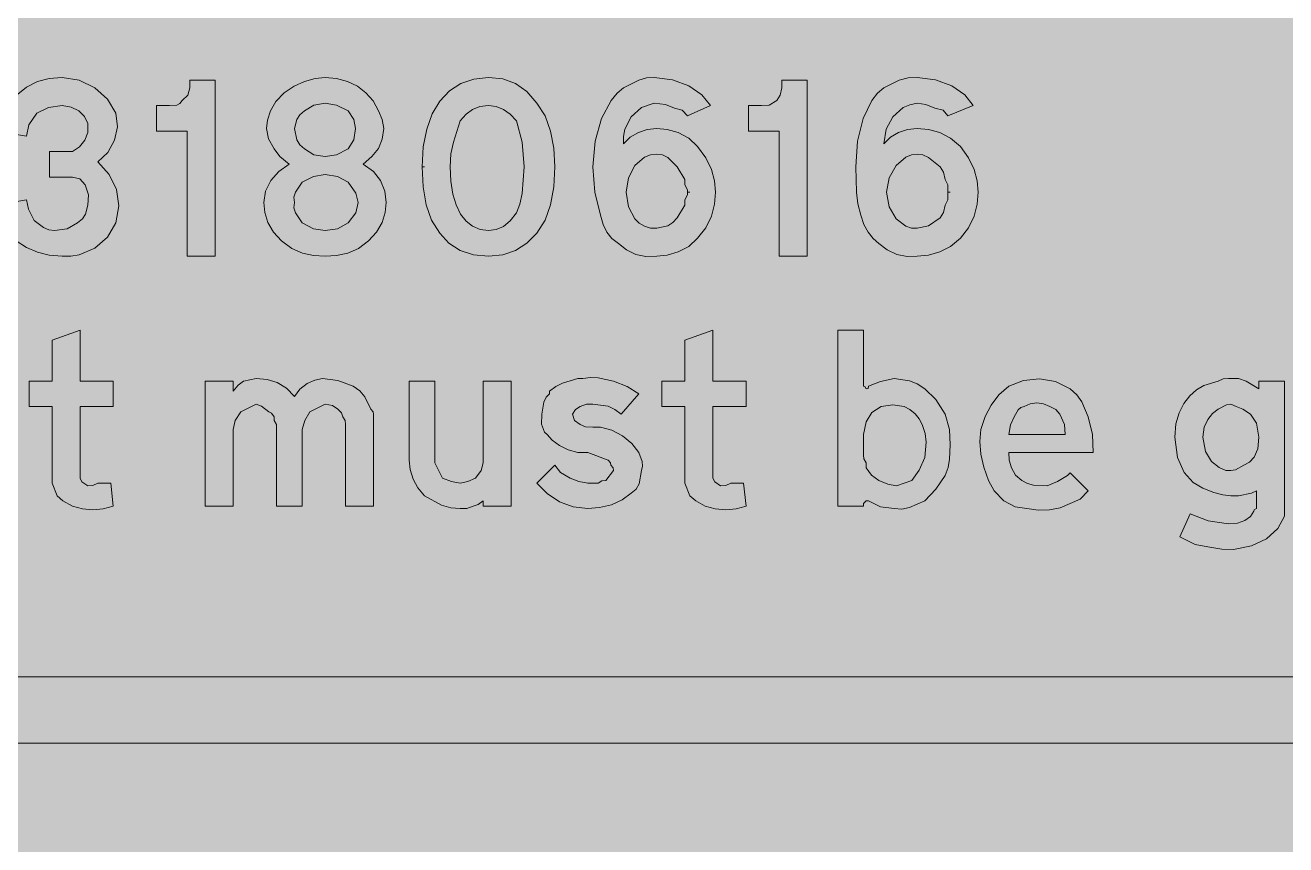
# Model space of a CAD drawing. Header units: metres. Extents: x 10 to 559, y 12 to 260.
# Drawn here: x 374.9 to 463.8, y 134.1 to 192 of the extents above; entities that cross this region are included whole.
import ezdxf

# ---------------------------------------------------------------- set-up
doc = ezdxf.new("R2010")
doc.units = ezdxf.units.M
for name, color, linetype, true_color in [('FILL_FIREBRICK_C36B00', 7, 'Continuous', 0xc36b00), ('FILL_WHITE_FFFFFF', 7, 'Continuous', 0xffffff), ('STROKE_WHITE_FFFFFF', 7, 'Continuous', 0xffffff)]:
    doc.layers.add(name, color=color, linetype=linetype, true_color=true_color)

msp = doc.modelspace()

# ---------------------------------------------------------------- hatches: boundary and pattern name
at = {"layer": 'FILL_FIREBRICK_C36B00', "true_color": 0xc36b00}
h = msp.add_hatch(color=7, dxfattribs=at)
h.dxf.hatch_style = 1
h.paths.add_polyline_path([(553.58, 259.78), (554.9, 259.38), (556.14, 258.7), (557.28, 257.76), (558.12, 256.72), (558.74, 255.51), (559.13, 254.17), (559.26, 252.72), (559.26, 18.9), (559.13, 17.71), (558.72, 16.38), (558.07, 15.05), (557.28, 13.86), (556.11, 12.94), (554.83, 12.33), (553.51, 11.99), (552.24, 11.88), (17.1, 11.88), (15.86, 11.99), (14.6, 12.33), (13.38, 12.94), (12.24, 13.86), (11.3, 15.03), (10.62, 16.31), (10.22, 17.63), (10.08, 18.9), (10.08, 252.72), (10.22, 254.07), (10.62, 255.42), (11.3, 256.66), (12.24, 257.76), (12.71, 258.27), (13.28, 258.7), (14.58, 259.38), (15.91, 259.78), (17.1, 259.92), (552.24, 259.92), (553.58, 259.78)])
at = {"layer": 'FILL_WHITE_FFFFFF', "true_color": 0xffffff}
h = msp.add_hatch(color=7, dxfattribs=at)
h.dxf.hatch_style = 1
h.paths.add_polyline_path([(372.78, 184.5), (372.85, 185.17), (373.1, 185.83), (373.54, 186.45), (374.22, 187.02), (374.93, 187.6), (375.71, 187.99), (376.55, 188.21), (377.46, 188.28), (378.66, 188.09), (379.76, 187.56), (380.65, 186.76), (381.24, 185.76), (381.35, 184.8), (381.15, 183.85), (380.68, 183), (379.98, 182.34), (380.78, 181.44), (381.29, 180.38), (381.45, 179.23), (381.24, 178.02), (380.65, 177.02), (379.76, 176.24), (378.66, 175.77), (378.07, 175.67), (377.46, 175.68), (376.55, 175.75), (375.71, 175.95), (374.93, 176.29), (374.22, 176.76), (373.54, 177.33), (373.1, 177.95), (372.85, 178.61), (372.78, 179.28), (374.94, 179.64), (375.08, 178.99), (375.48, 178.2), (376.13, 177.7), (376.52, 177.54), (376.92, 177.48), (377.8, 177.61), (378.54, 178.02), (378.88, 178.32), (379.1, 178.65), (379.26, 179.28), (379.31, 180), (379.08, 180.72), (378.7, 181.12), (378.18, 181.26), (376.56, 181.26), (376.56, 183.06), (378, 183.06), (378.18, 183.06), (378.68, 183.39), (379.06, 183.85), (379.27, 184.4), (379.26, 185.04), (379.03, 185.54), (378.63, 185.94), (378.1, 186.2), (377.46, 186.3), (376.49, 186.16), (375.66, 185.76), (375.1, 184.95), (374.94, 184.14), (372.78, 184.5)])
h = msp.add_hatch(color=7, dxfattribs=at)
h.dxf.hatch_style = 1
h.paths.add_polyline_path([(386.28, 175.68), (386.28, 184.5), (384.12, 184.5), (384.12, 186.3), (385.02, 186.3), (385.54, 186.34), (385.75, 186.45), (385.92, 186.66), (386.33, 187.04), (386.46, 187.56), (386.46, 188.1), (388.26, 188.1), (388.26, 175.68), (386.28, 175.68)])
h = msp.add_hatch(color=7, dxfattribs=at)
h.dxf.hatch_style = 1
h.paths.add_polyline_path([(400.22, 180.26), (400.32, 179.46), (400.25, 178.76), (400.03, 178.04), (399.64, 177.36), (399.06, 176.76), (398.35, 176.21), (397.6, 175.88), (396.81, 175.72), (396, 175.68), (395.19, 175.72), (394.4, 175.88), (393.65, 176.21), (392.94, 176.76), (392.36, 177.36), (391.97, 178.04), (391.75, 178.76), (391.68, 179.46), (391.81, 180.26), (392.18, 181.01), (392.74, 181.66), (393.48, 182.16), (392.81, 182.7), (392.4, 183.24), (392, 183.96), (391.86, 184.68), (391.93, 185.28), (392.15, 185.94), (392.54, 186.6), (393.12, 187.2), (393.82, 187.67), (394.56, 188.01), (395.3, 188.21), (396, 188.28), (396.8, 188.21), (397.58, 188.01), (398.28, 187.67), (398.88, 187.2), (399.4, 186.64), (399.78, 185.94), (400.03, 185.31), (400.14, 184.68), (400.04, 183.93), (399.76, 183.28), (399.3, 182.71), (398.7, 182.16), (399.41, 181.66), (399.92, 181.01), (400.22, 180.26)])
h.paths.add_polyline_path([(393.91, 180.18), (393.8, 179.84), (393.84, 179.46), (393.8, 179.08), (393.91, 178.74), (394.38, 178.02), (395.19, 177.61), (396, 177.48), (396.88, 177.61), (397.62, 178.02), (398.18, 178.74), (398.34, 179.46), (398.18, 180.11), (397.62, 180.9), (396.88, 181.3), (396, 181.44), (395.19, 181.3), (394.38, 180.9), (393.91, 180.18)], flags=16)
h.paths.add_polyline_path([(397.62, 183.24), (398.03, 183.89), (398.16, 184.68), (398.03, 185.31), (397.62, 185.94), (396.81, 186.34), (396, 186.48), (395.21, 186.34), (394.56, 185.94), (394.22, 185.64), (394, 185.31), (393.84, 184.68), (394, 183.89), (394.22, 183.54), (394.56, 183.24), (395.21, 182.83), (396, 182.7), (396.81, 182.83), (397.62, 183.24)], flags=16)
h = msp.add_hatch(color=7, dxfattribs=at)
h.dxf.hatch_style = 1
h.paths.add_polyline_path([(403.17, 184.63), (403.56, 185.71), (404.1, 186.61), (404.77, 187.33), (405.57, 187.85), (406.49, 188.17), (407.52, 188.28), (408.54, 188.18), (409.43, 187.85), (410.23, 187.29), (410.94, 186.48), (411.52, 185.57), (411.91, 184.5), (412.13, 183.29), (412.2, 181.98), (412.13, 180.57), (411.91, 179.3), (411.52, 178.21), (410.94, 177.3), (410.23, 176.59), (409.43, 176.08), (408.54, 175.78), (407.52, 175.68), (406.48, 175.78), (405.54, 176.08), (404.74, 176.59), (404.1, 177.3), (403.52, 178.21), (403.13, 179.3), (402.91, 180.57), (402.84, 181.98), (402.92, 183.39), (403.17, 184.63)])
h.paths.add_polyline_path([(408.58, 177.77), (409.06, 178.16), (409.5, 178.74), (409.74, 179.35), (409.91, 180.09), (410.04, 181.98), (409.91, 183.73), (409.5, 185.22), (409.06, 185.69), (408.58, 186.03), (408.06, 186.23), (407.52, 186.3), (406.91, 186.23), (406.4, 186.03), (405.95, 185.69), (405.54, 185.22), (405.05, 183.73), (404.88, 182.89), (404.82, 181.98), (404.87, 180.96), (405.01, 180.06), (405.25, 179.29), (405.56, 178.65), (405.95, 178.14), (406.41, 177.78), (406.94, 177.56), (407.52, 177.48), (408.06, 177.55), (408.58, 177.77)], flags=16)
h = msp.add_hatch(color=7, dxfattribs=at)
h.dxf.hatch_style = 1
h.paths.add_polyline_path([(417.92, 175.79), (417.27, 176.11), (416.7, 176.58), (416.22, 176.91), (415.87, 177.37), (415.61, 177.92), (415.44, 178.56), (415.04, 180.2), (414.9, 181.98), (415.06, 183.79), (415.51, 185.38), (416.19, 186.66), (416.61, 187.17), (417.06, 187.56), (418.14, 188.1), (418.68, 188.26), (419.22, 188.28), (420.52, 188.12), (421.67, 187.69), (422.59, 187.06), (423.18, 186.3), (421.56, 185.58), (421.18, 185.98), (420.66, 186.12), (420.01, 186.37), (419.22, 186.48), (418.33, 186.16), (417.6, 185.51), (417.14, 184.63), (417.05, 184.13), (417.06, 183.6), (417.53, 184.07), (418.1, 184.41), (418.73, 184.61), (419.4, 184.68), (420.13, 184.61), (420.91, 184.39), (421.65, 184), (422.28, 183.42), (422.86, 182.61), (423.25, 181.8), (423.47, 180.99), (423.54, 180.18), (423.47, 179.34), (423.25, 178.49), (422.86, 177.67), (422.28, 176.94), (421.65, 176.36), (420.91, 175.97), (420.13, 175.75), (419.4, 175.68), (418.62, 175.64), (417.92, 175.79)])
h.paths.add_polyline_path([(421.56, 180.36), (421.38, 180.72), (421.38, 181.08), (420.84, 181.98), (420.19, 182.63), (419.8, 182.82), (419.4, 182.88), (418.95, 182.82), (418.53, 182.66), (417.85, 182.07), (417.4, 181.21), (417.24, 180.18), (417.4, 179.15), (417.85, 178.31), (418.16, 178), (418.53, 177.78), (418.95, 177.66), (419.4, 177.66), (420.19, 177.82), (420.54, 178.04), (420.84, 178.38), (421.38, 179.28), (421.38, 179.64), (421.56, 180), (421.56, 180.18), (421.56, 180.36)], flags=16)
h = msp.add_hatch(color=7, dxfattribs=at)
h.dxf.hatch_style = 1
h.paths.add_polyline_path([(428.04, 175.68), (428.04, 184.5), (425.88, 184.5), (425.88, 186.3), (426.78, 186.3), (427.32, 186.34), (427.86, 186.66), (428.11, 187.04), (428.22, 187.56), (428.22, 188.1), (430.02, 188.1), (430.02, 175.68), (428.04, 175.68)])
h = msp.add_hatch(color=7, dxfattribs=at)
h.dxf.hatch_style = 1
h.paths.add_polyline_path([(436.34, 175.79), (435.66, 176.11), (435.06, 176.58), (434.66, 176.91), (434.3, 177.37), (434, 177.92), (433.8, 178.56), (433.59, 179.37), (433.49, 180.2), (433.44, 181.98), (433.57, 183.79), (433.96, 185.38), (434.58, 186.66), (434.97, 187.17), (435.42, 187.56), (436.5, 188.1), (437.13, 188.26), (437.76, 188.28), (439.06, 188.12), (440.21, 187.69), (441.13, 187.06), (441.72, 186.3), (439.92, 185.58), (439.61, 185.98), (439.02, 186.12), (438.39, 186.37), (437.76, 186.48), (437.25, 186.36), (436.79, 186.16), (436.05, 185.51), (435.58, 184.63), (435.42, 183.6), (435.89, 184.07), (436.46, 184.41), (437.09, 184.61), (437.76, 184.68), (438.57, 184.61), (439.36, 184.39), (440.11, 184), (440.82, 183.42), (441.4, 182.61), (441.79, 181.8), (442.01, 180.99), (442.08, 180.18), (442.01, 179.34), (441.79, 178.49), (441.4, 177.67), (440.82, 176.94), (440.11, 176.36), (439.36, 175.97), (438.57, 175.75), (437.76, 175.68), (437.06, 175.64), (436.34, 175.79)])
h.paths.add_polyline_path([(439.92, 180.36), (439.92, 180.72), (439.74, 181.08), (439.63, 181.6), (439.38, 181.98), (438.57, 182.63), (438.17, 182.82), (437.76, 182.88), (437.36, 182.82), (436.97, 182.66), (436.28, 182.07), (435.79, 181.21), (435.6, 180.18), (435.79, 179.15), (436.28, 178.31), (436.97, 177.78), (437.36, 177.66), (437.76, 177.66), (438.57, 177.82), (439.38, 178.38), (439.63, 178.76), (439.74, 179.28), (439.92, 179.64), (439.92, 180), (439.92, 180.18), (439.92, 180.36)], flags=16)
h = msp.add_hatch(color=7, dxfattribs=at)
h.dxf.hatch_style = 1
h.paths.add_polyline_path([(378.85, 159.75), (379.26, 159.48), (379.62, 159.5), (379.98, 159.66), (380.88, 159.66), (381.06, 158.04), (380.36, 157.84), (379.62, 157.77), (378.88, 157.84), (378.18, 158.04), (377.5, 158.4), (377.1, 158.76), (376.74, 159.66), (376.74, 165.06), (375.12, 165.06), (375.12, 166.86), (376.74, 166.86), (376.74, 169.74), (378.72, 170.46), (378.72, 166.86), (381.06, 166.86), (381.06, 165.06), (378.72, 165.06), (378.72, 160.02), (378.85, 159.75)])
h = msp.add_hatch(color=7, dxfattribs=at)
h.dxf.hatch_style = 1
h.paths.add_polyline_path([(423.5, 159.75), (423.9, 159.48), (424.26, 159.5), (424.62, 159.66), (425.52, 159.66), (425.7, 158.04), (425, 157.84), (424.26, 157.77), (423.52, 157.84), (422.82, 158.04), (422.15, 158.4), (421.74, 158.76), (421.38, 159.66), (421.38, 165.06), (419.76, 165.06), (419.76, 166.86), (421.38, 166.86), (421.38, 169.74), (423.36, 170.46), (423.36, 166.86), (425.7, 166.86), (425.7, 165.06), (423.36, 165.06), (423.36, 160.02), (423.5, 159.75)])
h = msp.add_hatch(color=7, dxfattribs=at)
h.dxf.hatch_style = 1
h.paths.add_polyline_path([(436.14, 167.04), (437.22, 166.88), (437.76, 166.66), (438.3, 166.32), (439.09, 165.55), (439.74, 164.52), (440.06, 163.44), (440.1, 162.36), (440.06, 161.35), (439.95, 160.77), (439.74, 160.2), (439.09, 159.23), (438.3, 158.4), (437.22, 157.93), (436.68, 157.82), (436.14, 157.86), (435.17, 157.99), (434.34, 158.4), (434.16, 158.4), (433.98, 158.22), (433.98, 158.04), (432.18, 158.04), (432.18, 170.46), (433.98, 170.46), (433.98, 166.5), (434.07, 166.48), (434.16, 166.32), (434.32, 166.34), (434.34, 166.5), (435.17, 166.84), (436.14, 167.04)])
h.paths.add_polyline_path([(437.92, 160.58), (438.3, 161.46), (438.41, 162.56), (438.33, 163.16), (438.12, 163.8), (437.92, 164.2), (437.63, 164.56), (437.26, 164.86), (436.86, 165.06), (436.05, 165.19), (435.24, 165.06), (434.57, 164.65), (434.16, 163.98), (433.98, 163.08), (433.98, 161.64), (434, 161.37), (434.16, 161.1), (434.16, 160.74), (434.54, 160.22), (435.06, 159.84), (435.69, 159.59), (436.32, 159.48), (437.4, 159.84), (437.92, 160.58)], flags=16)
h = msp.add_hatch(color=7, dxfattribs=at)
h.dxf.hatch_style = 1
h.paths.add_polyline_path([(389.52, 166.14), (389.88, 166.57), (390.24, 166.86), (391.14, 167.04), (391.92, 166.97), (392.63, 166.75), (393.27, 166.36), (393.84, 165.78), (394.22, 166.3), (394.74, 166.68), (395.28, 166.93), (395.82, 167.04), (396.9, 166.9), (397.98, 166.5), (398.46, 166.17), (398.81, 165.76), (399.24, 164.88), (399.4, 164.7), (399.42, 164.52), (399.42, 158.04), (397.44, 158.04), (397.44, 163.8), (397.42, 164.07), (397.26, 164.34), (397.15, 164.61), (396.9, 164.88), (396.52, 165.13), (396, 165.24), (394.92, 164.7), (394.58, 164.07), (394.38, 163.44), (394.38, 158.04), (392.58, 158.04), (392.58, 163.8), (392.42, 164.07), (392.4, 164.34), (392.22, 164.59), (392.04, 164.7), (391.52, 165.1), (391.14, 165.24), (390.06, 164.7), (389.66, 164.07), (389.52, 163.44), (389.52, 158.04), (387.54, 158.04), (387.54, 166.86), (389.52, 166.86), (389.52, 166.14)])
h = msp.add_hatch(color=7, dxfattribs=at)
h.dxf.hatch_style = 1
h.paths.add_polyline_path([(404.87, 157.92), (404.21, 158.11), (403.02, 158.76), (402.55, 159.33), (402.21, 159.95), (402.01, 160.61), (401.94, 161.28), (401.94, 166.86), (403.74, 166.86), (403.74, 161.1), (404.28, 160.02), (404.91, 159.77), (405.54, 159.66), (406.08, 159.77), (406.62, 160.02), (407.02, 160.56), (407.16, 161.1), (407.16, 166.86), (409.14, 166.86), (409.14, 158.04), (407.16, 158.04), (407.16, 158.4), (406.8, 158.15), (406.44, 158.04), (405.99, 157.88), (405.54, 157.86), (404.87, 157.92)])
h = msp.add_hatch(color=7, dxfattribs=at)
h.dxf.hatch_style = 1
h.paths.add_polyline_path([(414.9, 163.62), (415.44, 163.62), (416.24, 163.39), (416.99, 162.99), (417.64, 162.46), (418.14, 161.82), (418.37, 161.19), (418.39, 160.86), (418.32, 160.56), (418.16, 159.61), (417.94, 159.24), (417.6, 158.94), (416.97, 158.47), (416.21, 158.13), (415.37, 157.93), (414.54, 157.86), (413.5, 157.99), (412.54, 158.35), (411.68, 158.92), (410.94, 159.66), (412.2, 160.92), (412.61, 160.4), (413.28, 160.02), (413.91, 159.77), (414.54, 159.66), (415.26, 159.66), (415.53, 159.82), (415.8, 159.84), (416.34, 160.56), (416.32, 160.74), (416.16, 160.92), (416.14, 161.1), (415.98, 161.28), (414.54, 161.82), (413.82, 161.82), (413.15, 162.02), (412.54, 162.31), (412.02, 162.68), (411.66, 163.08), (411.48, 163.26), (411.26, 163.82), (411.3, 164.52), (411.44, 165.37), (411.6, 165.73), (411.84, 165.96), (411.84, 166.14), (412.28, 166.48), (412.76, 166.72), (413.82, 167.04), (414.18, 167.04), (414.72, 167.11), (415.26, 167.08), (416.34, 166.86), (417.31, 166.48), (418.14, 165.96), (416.88, 164.52), (416.44, 164.86), (415.96, 165.08), (414.9, 165.24), (414.45, 165.22), (414, 165.06), (413.66, 164.86), (413.46, 164.52), (413.6, 164.09), (414, 163.8), (414.38, 163.64), (414.9, 163.62)])
h = msp.add_hatch(color=7, dxfattribs=at)
h.dxf.hatch_style = 1
h.paths.add_polyline_path([(443.88, 158.4), (443.21, 159.12), (442.8, 159.84), (442.46, 160.78), (442.26, 161.71), (442.19, 162.6), (442.26, 163.44), (442.57, 164.35), (442.98, 165.17), (443.53, 165.9), (444.24, 166.5), (445.27, 166.9), (446.4, 167.02), (447.53, 166.83), (448.56, 166.32), (449.04, 165.88), (449.39, 165.4), (449.82, 164.34), (450.14, 163.08), (450.18, 161.82), (444.24, 161.82), (444.26, 161.28), (444.42, 160.74), (444.71, 160.22), (445.14, 159.84), (445.55, 159.63), (445.97, 159.52), (446.94, 159.48), (447.66, 159.77), (448.38, 160.2), (448.56, 160.38), (449.82, 159.12), (449.26, 158.53), (448.56, 158.22), (447.85, 157.91), (447.1, 157.77), (446.31, 157.76), (445.5, 157.86), (444.69, 157.99), (443.88, 158.4)])
h.paths.add_polyline_path([(448.16, 163.8), (447.84, 164.52), (447.55, 164.86), (447.12, 165.06), (446.69, 165.26), (446.22, 165.33), (445.75, 165.26), (445.32, 165.06), (445.08, 165), (444.89, 164.83), (444.6, 164.34), (444.35, 163.78), (444.24, 163.08), (448.2, 163.08), (448.16, 163.8)], flags=16)
h = msp.add_hatch(color=7, dxfattribs=at)
h.dxf.hatch_style = 1
h.paths.add_polyline_path([(457.92, 159.3), (457.23, 159.71), (456.59, 160.42), (456.12, 161.48), (455.94, 162.9), (456.02, 163.84), (456.24, 164.63), (456.58, 165.29), (457, 165.82), (457.48, 166.24), (457.99, 166.54), (459, 166.86), (459.36, 167.02), (459.72, 167.04), (459.83, 167.04), (459.9, 167.04), (460.44, 167.04), (460.98, 166.86), (461.88, 166.32), (461.88, 166.86), (463.68, 166.86), (463.68, 157.32), (463.22, 156.45), (462.42, 155.74), (461.35, 155.24), (460.08, 154.98), (459.25, 155), (458.28, 155.16), (457.38, 155.34), (456.3, 155.88), (457.02, 157.5), (458.3, 157), (459.72, 156.78), (460.36, 156.84), (460.89, 157.03), (461.29, 157.31), (461.52, 157.68), (461.54, 157.77), (461.7, 157.86), (461.7, 158.04), (461.7, 159.12), (461.34, 158.94), (460.44, 158.76), (460.08, 158.76), (459.9, 158.76), (459.32, 158.83), (458.69, 158.99), (457.92, 159.3)])
h.paths.add_polyline_path([(459, 164.88), (458.6, 164.57), (458.26, 164.16), (458.01, 163.61), (457.92, 162.9), (458.1, 161.88), (458.53, 161.19), (459.06, 160.77), (459.54, 160.56), (459.9, 160.56), (460.22, 160.6), (460.8, 160.92), (461.2, 161.13), (461.54, 161.5), (461.79, 162.08), (461.88, 162.9), (461.7, 163.9), (461.27, 164.52), (460.74, 164.87), (460.26, 165.06), (459.9, 165.24), (459.59, 165.19), (459, 164.88)], flags=16)
h = msp.add_hatch(color=7, dxfattribs=at)
h.dxf.hatch_style = 1
h.paths.add_polyline_path([(77.4, 136.62), (70.38, 136.62), (63.18, 143.64), (70.38, 150.66), (77.4, 150.66), (72.72, 145.98), (506.16, 145.98), (506.16, 141.3), (72.72, 141.3), (77.4, 136.62)])

# ---------------------------------------------------------------- linework, layer by layer
at = {"layer": 'FILL_WHITE_FFFFFF', "lineweight": 0, "true_color": 0xffffff}
for points in [[(374.22, 187.02), (374.93, 187.6), (375.71, 187.99), (376.55, 188.21), (377.46, 188.28), (378.66, 188.09), (379.76, 187.56), (380.65, 186.76), (381.24, 185.76), (381.35, 184.8), (381.15, 183.85), (380.68, 183), (379.98, 182.34), (380.78, 181.44), (381.29, 180.38), (381.45, 179.23), (381.24, 178.02), (380.65, 177.02), (379.76, 176.24), (378.66, 175.77), (378.07, 175.67), (377.46, 175.68), (376.55, 175.75), (375.71, 175.95), (374.93, 176.29), (374.22, 176.76)], [(372.78, 179.28), (374.94, 179.64), (375.08, 178.99), (375.48, 178.2), (376.13, 177.7), (376.52, 177.54), (376.92, 177.48), (377.8, 177.61), (378.54, 178.02), (378.88, 178.32), (379.1, 178.65), (379.26, 179.28), (379.31, 180), (379.08, 180.72), (378.7, 181.12), (378.18, 181.26), (376.56, 181.26), (376.56, 183.06), (378, 183.06), (378.18, 183.06), (378.68, 183.39), (379.06, 183.85), (379.27, 184.4), (379.26, 185.04), (379.03, 185.54), (378.63, 185.94), (378.1, 186.2), (377.46, 186.3), (376.49, 186.16), (375.66, 185.76), (375.1, 184.95), (374.94, 184.14), (372.78, 184.5)]]:
    msp.add_lwpolyline(points, dxfattribs=at)
for points in [[(386.28, 175.68), (386.28, 184.5), (384.12, 184.5), (384.12, 186.3), (385.02, 186.3), (385.54, 186.34), (385.75, 186.45), (385.92, 186.66), (386.33, 187.04), (386.46, 187.56), (386.46, 188.1), (388.26, 188.1), (388.26, 175.68)], [(400.22, 180.26), (400.32, 179.46), (400.25, 178.76), (400.03, 178.04), (399.64, 177.36), (399.06, 176.76), (398.35, 176.21), (397.6, 175.88), (396.81, 175.72), (396, 175.68), (395.19, 175.72), (394.4, 175.88), (393.65, 176.21), (392.94, 176.76), (392.36, 177.36), (391.97, 178.04), (391.75, 178.76), (391.68, 179.46), (391.81, 180.26), (392.18, 181.01), (392.74, 181.66), (393.48, 182.16), (392.81, 182.7), (392.4, 183.24), (392, 183.96), (391.86, 184.68), (391.93, 185.28), (392.15, 185.94), (392.54, 186.6), (393.12, 187.2), (393.82, 187.67), (394.56, 188.01), (395.3, 188.21), (396, 188.28), (396.8, 188.21), (397.58, 188.01), (398.28, 187.67), (398.88, 187.2), (399.4, 186.64), (399.78, 185.94), (400.03, 185.31), (400.14, 184.68), (400.04, 183.93), (399.76, 183.28), (399.3, 182.71), (398.7, 182.16), (399.41, 181.66), (399.92, 181.01)], [(403.17, 184.63), (403.56, 185.71), (404.1, 186.61), (404.77, 187.33), (405.57, 187.85), (406.49, 188.17), (407.52, 188.28), (408.54, 188.18), (409.43, 187.85), (410.23, 187.29), (410.94, 186.48), (411.52, 185.57), (411.91, 184.5), (412.13, 183.29), (412.2, 181.98), (412.13, 180.57), (411.91, 179.3), (411.52, 178.21), (410.94, 177.3), (410.23, 176.59), (409.43, 176.08), (408.54, 175.78), (407.52, 175.68), (406.48, 175.78), (405.54, 176.08), (404.74, 176.59), (404.1, 177.3), (403.52, 178.21), (403.13, 179.3), (402.91, 180.57), (402.84, 181.98), (402.92, 183.39)], [(417.92, 175.79), (417.27, 176.11), (416.7, 176.58), (416.22, 176.91), (415.87, 177.37), (415.61, 177.92), (415.44, 178.56), (415.04, 180.2), (414.9, 181.98), (415.06, 183.79), (415.51, 185.38), (416.19, 186.66), (416.61, 187.17), (417.06, 187.56), (418.14, 188.1), (418.68, 188.26), (419.22, 188.28), (420.52, 188.12), (421.67, 187.69), (422.59, 187.06), (423.18, 186.3), (421.56, 185.58), (421.18, 185.98), (420.66, 186.12), (420.01, 186.37), (419.22, 186.48), (418.33, 186.16), (417.6, 185.51), (417.14, 184.63), (417.05, 184.13), (417.06, 183.6), (417.53, 184.07), (418.1, 184.41), (418.73, 184.61), (419.4, 184.68), (420.13, 184.61), (420.91, 184.39), (421.65, 184), (422.28, 183.42), (422.86, 182.61), (423.25, 181.8), (423.47, 180.99), (423.54, 180.18), (423.47, 179.34), (423.25, 178.49), (422.86, 177.67), (422.28, 176.94), (421.65, 176.36), (420.91, 175.97), (420.13, 175.75), (419.4, 175.68), (418.62, 175.64)], [(428.04, 175.68), (428.04, 184.5), (425.88, 184.5), (425.88, 186.3), (426.78, 186.3), (427.32, 186.34), (427.86, 186.66), (428.11, 187.04), (428.22, 187.56), (428.22, 188.1), (430.02, 188.1), (430.02, 175.68)], [(436.34, 175.79), (435.66, 176.11), (435.06, 176.58), (434.66, 176.91), (434.3, 177.37), (434, 177.92), (433.8, 178.56), (433.59, 179.37), (433.49, 180.2), (433.44, 181.98), (433.57, 183.79), (433.96, 185.38), (434.58, 186.66), (434.97, 187.17), (435.42, 187.56), (436.5, 188.1), (437.13, 188.26), (437.76, 188.28), (439.06, 188.12), (440.21, 187.69), (441.13, 187.06), (441.72, 186.3), (439.92, 185.58), (439.61, 185.98), (439.02, 186.12), (438.39, 186.37), (437.76, 186.48), (437.25, 186.36), (436.79, 186.16), (436.05, 185.51), (435.58, 184.63), (435.42, 183.6), (435.89, 184.07), (436.46, 184.41), (437.09, 184.61), (437.76, 184.68), (438.57, 184.61), (439.36, 184.39), (440.11, 184), (440.82, 183.42), (441.4, 182.61), (441.79, 181.8), (442.01, 180.99), (442.08, 180.18), (442.01, 179.34), (441.79, 178.49), (441.4, 177.67), (440.82, 176.94), (440.11, 176.36), (439.36, 175.97), (438.57, 175.75), (437.76, 175.68), (437.06, 175.64)], [(397.62, 183.24), (398.03, 183.89), (398.16, 184.68), (398.03, 185.31), (397.62, 185.94), (396.81, 186.34), (396, 186.48), (395.21, 186.34), (394.56, 185.94), (394.22, 185.64), (394, 185.31), (393.84, 184.68), (394, 183.89), (394.22, 183.54), (394.56, 183.24), (395.21, 182.83), (396, 182.7), (396.81, 182.83)], [(408.58, 177.77), (409.06, 178.16), (409.5, 178.74), (409.74, 179.35), (409.91, 180.09), (410.04, 181.98), (409.91, 183.73), (409.5, 185.22), (409.06, 185.69), (408.58, 186.03), (408.06, 186.23), (407.52, 186.3), (406.91, 186.23), (406.4, 186.03), (405.95, 185.69), (405.54, 185.22), (405.05, 183.73), (404.88, 182.89), (404.82, 181.98), (404.87, 180.96), (405.01, 180.06), (405.25, 179.29), (405.56, 178.65), (405.95, 178.14), (406.41, 177.78), (406.94, 177.56), (407.52, 177.48), (408.06, 177.55)], [(421.56, 180.36), (421.38, 180.72), (421.38, 181.08), (420.84, 181.98), (420.19, 182.63), (419.8, 182.82), (419.4, 182.88), (418.95, 182.82), (418.53, 182.66), (417.85, 182.07), (417.4, 181.21), (417.24, 180.18), (417.4, 179.15), (417.85, 178.31), (418.16, 178), (418.53, 177.78), (418.95, 177.66), (419.4, 177.66), (420.19, 177.82), (420.54, 178.04), (420.84, 178.38), (421.38, 179.28), (421.38, 179.64), (421.56, 180), (421.56, 180.18)], [(439.92, 180.36), (439.92, 180.72), (439.74, 181.08), (439.63, 181.6), (439.38, 181.98), (438.57, 182.63), (438.17, 182.82), (437.76, 182.88), (437.36, 182.82), (436.97, 182.66), (436.28, 182.07), (435.79, 181.21), (435.6, 180.18), (435.79, 179.15), (436.28, 178.31), (436.97, 177.78), (437.36, 177.66), (437.76, 177.66), (438.57, 177.82), (439.38, 178.38), (439.63, 178.76), (439.74, 179.28), (439.92, 179.64), (439.92, 180), (439.92, 180.18)], [(393.91, 180.18), (393.8, 179.84), (393.84, 179.46), (393.8, 179.08), (393.91, 178.74), (394.38, 178.02), (395.19, 177.61), (396, 177.48), (396.88, 177.61), (397.62, 178.02), (398.18, 178.74), (398.34, 179.46), (398.18, 180.11), (397.62, 180.9), (396.88, 181.3), (396, 181.44), (395.19, 181.3), (394.38, 180.9)], [(378.85, 159.75), (379.26, 159.48), (379.62, 159.5), (379.98, 159.66), (380.88, 159.66), (381.06, 158.04), (380.36, 157.84), (379.62, 157.77), (378.88, 157.84), (378.18, 158.04), (377.5, 158.4), (377.1, 158.76), (376.74, 159.66), (376.74, 165.06), (375.12, 165.06), (375.12, 166.86), (376.74, 166.86), (376.74, 169.74), (378.72, 170.46), (378.72, 166.86), (381.06, 166.86), (381.06, 165.06), (378.72, 165.06), (378.72, 160.02)], [(423.5, 159.75), (423.9, 159.48), (424.26, 159.5), (424.62, 159.66), (425.52, 159.66), (425.7, 158.04), (425, 157.84), (424.26, 157.77), (423.52, 157.84), (422.82, 158.04), (422.15, 158.4), (421.74, 158.76), (421.38, 159.66), (421.38, 165.06), (419.76, 165.06), (419.76, 166.86), (421.38, 166.86), (421.38, 169.74), (423.36, 170.46), (423.36, 166.86), (425.7, 166.86), (425.7, 165.06), (423.36, 165.06), (423.36, 160.02)], [(436.14, 167.04), (437.22, 166.88), (437.76, 166.66), (438.3, 166.32), (439.09, 165.55), (439.74, 164.52), (440.06, 163.44), (440.1, 162.36), (440.06, 161.35), (439.95, 160.77), (439.74, 160.2), (439.09, 159.23), (438.3, 158.4), (437.22, 157.93), (436.68, 157.82), (436.14, 157.86), (435.17, 157.99), (434.34, 158.4), (434.16, 158.4), (433.98, 158.22), (433.98, 158.04), (432.18, 158.04), (432.18, 170.46), (433.98, 170.46), (433.98, 166.5), (434.07, 166.48), (434.16, 166.32), (434.32, 166.34), (434.34, 166.5), (435.17, 166.84)], [(389.52, 166.14), (389.88, 166.57), (390.24, 166.86), (391.14, 167.04), (391.92, 166.97), (392.63, 166.75), (393.27, 166.36), (393.84, 165.78), (394.22, 166.3), (394.74, 166.68), (395.28, 166.93), (395.82, 167.04), (396.9, 166.9), (397.98, 166.5), (398.46, 166.17), (398.81, 165.76), (399.24, 164.88), (399.4, 164.7), (399.42, 164.52), (399.42, 158.04), (397.44, 158.04), (397.44, 163.8), (397.42, 164.07), (397.26, 164.34), (397.15, 164.61), (396.9, 164.88), (396.52, 165.13), (396, 165.24), (394.92, 164.7), (394.58, 164.07), (394.38, 163.44), (394.38, 158.04), (392.58, 158.04), (392.58, 163.8), (392.42, 164.07), (392.4, 164.34), (392.22, 164.59), (392.04, 164.7), (391.52, 165.1), (391.14, 165.24), (390.06, 164.7), (389.66, 164.07), (389.52, 163.44), (389.52, 158.04), (387.54, 158.04), (387.54, 166.86), (389.52, 166.86)], [(404.87, 157.92), (404.21, 158.11), (403.02, 158.76), (402.55, 159.33), (402.21, 159.95), (402.01, 160.61), (401.94, 161.28), (401.94, 166.86), (403.74, 166.86), (403.74, 161.1), (404.28, 160.02), (404.91, 159.77), (405.54, 159.66), (406.08, 159.77), (406.62, 160.02), (407.02, 160.56), (407.16, 161.1), (407.16, 166.86), (409.14, 166.86), (409.14, 158.04), (407.16, 158.04), (407.16, 158.4), (406.8, 158.15), (406.44, 158.04), (405.99, 157.88), (405.54, 157.86)], [(414.9, 163.62), (415.44, 163.62), (416.24, 163.39), (416.99, 162.99), (417.64, 162.46), (418.14, 161.82), (418.37, 161.19), (418.39, 160.86), (418.32, 160.56), (418.16, 159.61), (417.94, 159.24), (417.6, 158.94), (416.97, 158.47), (416.21, 158.13), (415.37, 157.93), (414.54, 157.86), (413.5, 157.99), (412.54, 158.35), (411.68, 158.92), (410.94, 159.66), (412.2, 160.92), (412.61, 160.4), (413.28, 160.02), (413.91, 159.77), (414.54, 159.66), (415.26, 159.66), (415.53, 159.82), (415.8, 159.84), (416.34, 160.56), (416.32, 160.74), (416.16, 160.92), (416.14, 161.1), (415.98, 161.28), (414.54, 161.82), (413.82, 161.82), (413.15, 162.02), (412.54, 162.31), (412.02, 162.68), (411.66, 163.08), (411.48, 163.26), (411.26, 163.82), (411.3, 164.52), (411.44, 165.37), (411.6, 165.73), (411.84, 165.96), (411.84, 166.14), (412.28, 166.48), (412.76, 166.72), (413.82, 167.04), (414.18, 167.04), (414.72, 167.11), (415.26, 167.08), (416.34, 166.86), (417.31, 166.48), (418.14, 165.96), (416.88, 164.52), (416.44, 164.86), (415.96, 165.08), (414.9, 165.24), (414.45, 165.22), (414, 165.06), (413.66, 164.86), (413.46, 164.52), (413.6, 164.09), (414, 163.8), (414.38, 163.64)], [(443.88, 158.4), (443.21, 159.12), (442.8, 159.84), (442.46, 160.78), (442.26, 161.71), (442.19, 162.6), (442.26, 163.44), (442.57, 164.35), (442.98, 165.17), (443.53, 165.9), (444.24, 166.5), (445.27, 166.9), (446.4, 167.02), (447.53, 166.83), (448.56, 166.32), (449.04, 165.88), (449.39, 165.4), (449.82, 164.34), (450.14, 163.08), (450.18, 161.82), (444.24, 161.82), (444.26, 161.28), (444.42, 160.74), (444.71, 160.22), (445.14, 159.84), (445.55, 159.63), (445.97, 159.52), (446.94, 159.48), (447.66, 159.77), (448.38, 160.2), (448.56, 160.38), (449.82, 159.12), (449.26, 158.53), (448.56, 158.22), (447.85, 157.91), (447.1, 157.77), (446.31, 157.76), (445.5, 157.86), (444.69, 157.99)], [(457.92, 159.3), (457.23, 159.71), (456.59, 160.42), (456.12, 161.48), (455.94, 162.9), (456.02, 163.84), (456.24, 164.63), (456.58, 165.29), (457, 165.82), (457.48, 166.24), (457.99, 166.54), (459, 166.86), (459.36, 167.02), (459.72, 167.04), (459.83, 167.04), (459.9, 167.04), (460.44, 167.04), (460.98, 166.86), (461.88, 166.32), (461.88, 166.86), (463.68, 166.86), (463.68, 157.32), (463.22, 156.45), (462.42, 155.74), (461.35, 155.24), (460.08, 154.98), (459.25, 155), (458.28, 155.16), (457.38, 155.34), (456.3, 155.88), (457.02, 157.5), (458.3, 157), (459.72, 156.78), (460.36, 156.84), (460.89, 157.03), (461.29, 157.31), (461.52, 157.68), (461.54, 157.77), (461.7, 157.86), (461.7, 158.04), (461.7, 159.12), (461.34, 158.94), (460.44, 158.76), (460.08, 158.76), (459.9, 158.76), (459.32, 158.83), (458.69, 158.99)], [(437.92, 160.58), (438.3, 161.46), (438.41, 162.56), (438.33, 163.16), (438.12, 163.8), (437.92, 164.2), (437.63, 164.56), (437.26, 164.86), (436.86, 165.06), (436.05, 165.19), (435.24, 165.06), (434.57, 164.65), (434.16, 163.98), (433.98, 163.08), (433.98, 161.64), (434, 161.37), (434.16, 161.1), (434.16, 160.74), (434.54, 160.22), (435.06, 159.84), (435.69, 159.59), (436.32, 159.48), (437.4, 159.84)], [(448.16, 163.8), (447.84, 164.52), (447.55, 164.86), (447.12, 165.06), (446.69, 165.26), (446.22, 165.33), (445.75, 165.26), (445.32, 165.06), (445.08, 165), (444.89, 164.83), (444.6, 164.34), (444.35, 163.78), (444.24, 163.08), (448.2, 163.08)], [(459, 164.88), (458.6, 164.57), (458.26, 164.16), (458.01, 163.61), (457.92, 162.9), (458.1, 161.88), (458.53, 161.19), (459.06, 160.77), (459.54, 160.56), (459.9, 160.56), (460.22, 160.6), (460.8, 160.92), (461.2, 161.13), (461.54, 161.5), (461.79, 162.08), (461.88, 162.9), (461.7, 163.9), (461.27, 164.52), (460.74, 164.87), (460.26, 165.06), (459.9, 165.24), (459.59, 165.19)], [(77.4, 136.62), (70.38, 136.62), (63.18, 143.64), (70.38, 150.66), (77.4, 150.66), (72.72, 145.98), (506.16, 145.98), (506.16, 141.3), (72.72, 141.3)]]:
    msp.add_lwpolyline(points, close=True, dxfattribs=at)
at = {"layer": 'STROKE_WHITE_FFFFFF', "lineweight": 0, "true_color": 0xffffff}
for points in [[(402.84, 181.98), (403.02, 181.98)], [(402.84, 181.98), (403.02, 181.98)], [(402.84, 181.98), (403.02, 181.98)], [(402.84, 181.98), (403.02, 181.98)], [(402.84, 181.98), (403.02, 181.98)], [(402.84, 181.98), (403.02, 181.98)], [(402.84, 181.98), (403.02, 181.98)], [(402.84, 181.98), (403.02, 181.98)], [(402.84, 181.98), (403.02, 181.98)], [(402.84, 181.98), (403.02, 181.98)], [(402.84, 181.98), (403.02, 181.98)], [(421.56, 180.18), (421.74, 180.18)], [(421.56, 180.18), (421.74, 180.18)], [(421.56, 180.18), (421.74, 180.18)], [(421.56, 180.18), (421.74, 180.18)], [(421.56, 180.18), (421.74, 180.18)], [(421.56, 180.18), (421.74, 180.18)], [(439.92, 180.18), (440.1, 180.18)], [(439.92, 180.18), (440.1, 180.18)], [(439.92, 180.18), (440.1, 180.18)], [(439.92, 180.18), (440.1, 180.18)], [(439.92, 180.18), (440.1, 180.18)], [(439.92, 180.18), (440.1, 180.18)]]:
    msp.add_lwpolyline(points, dxfattribs=at)

doc.saveas('drawing.dxf')
